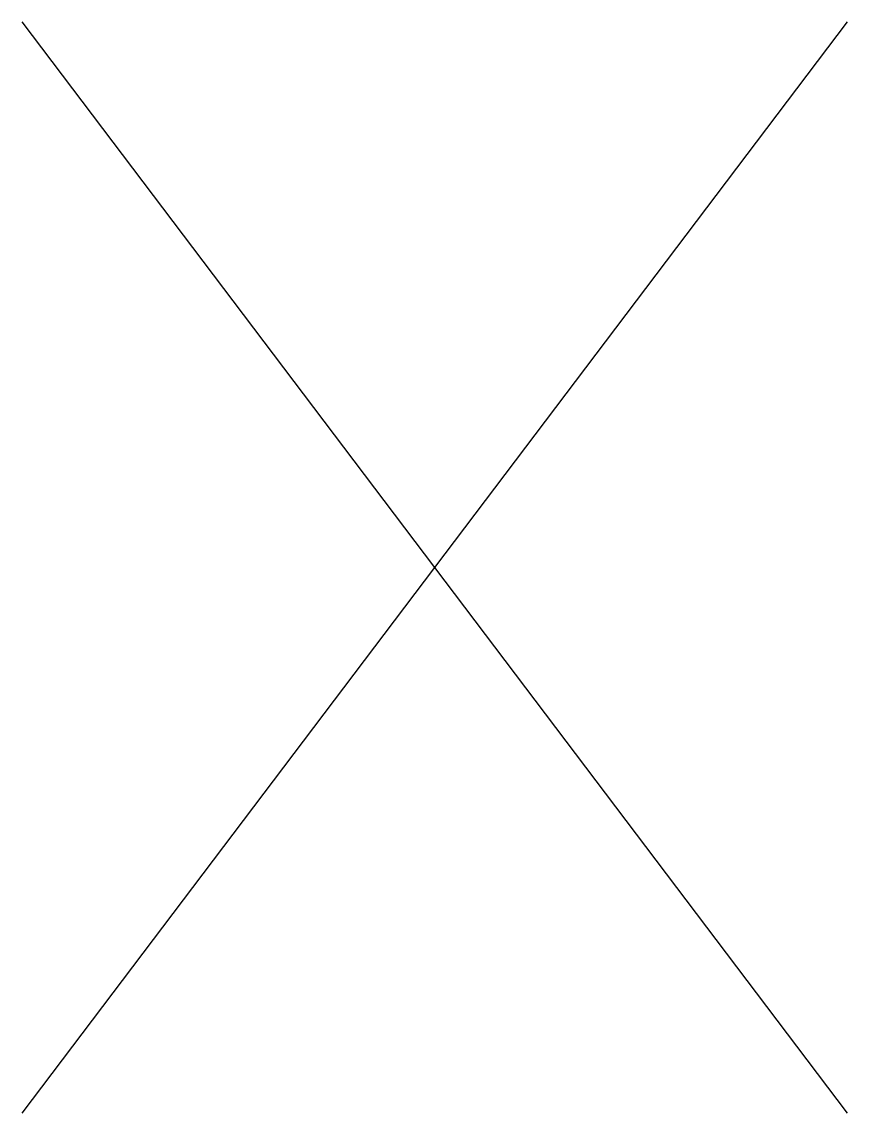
# Model space of a CAD drawing. Header units: millimetres. Extents: x -0.54 to 0.54, y -0.71 to 0.71.
import ezdxf

# ---------------------------------------------------------------- set-up
doc = ezdxf.new("R2010")
doc.units = ezdxf.units.MM
doc.layers.add('MARCAÇÕES', color=1, linetype='Continuous')

msp = doc.modelspace()

# ---------------------------------------------------------------- linework, layer by layer
at = {"layer": 'MARCAÇÕES'}
for p, q in [((0.5387, 0.7122), (-0.5387, -0.7122)), ((-0.5387, 0.7122), (0.5387, -0.7122))]:
    msp.add_line(p, q, dxfattribs=at)

doc.saveas('drawing.dxf')
